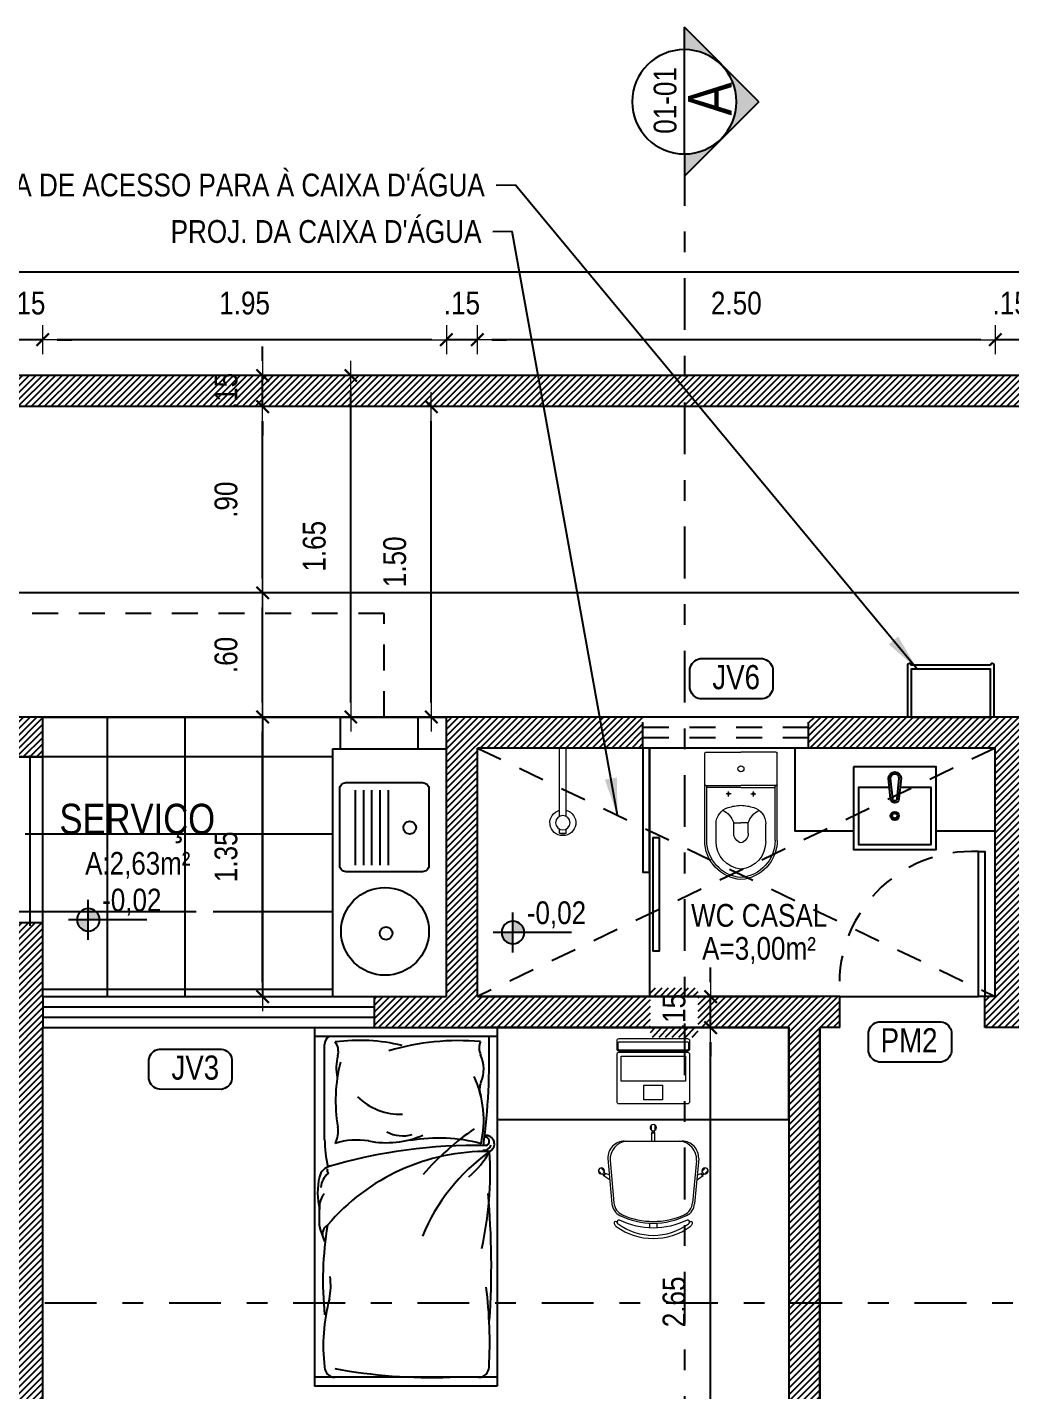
# Model space of a CAD drawing. Extents: x -178 to 151, y -135 to 745.
# Drawn here: x 124.52 to 129.27, y 705.69 to 712.27 of the extents above; entities that cross this region are included whole.
import ezdxf
from ezdxf.enums import TextEntityAlignment as Align

# ---------------------------------------------------------------- set-up
doc = ezdxf.new("R2010")
doc.units = 0
doc.header["$MEASUREMENT"] = 0
doc.header["$PDSIZE"] = -5
doc.linetypes.add('DASHDOT2', pattern=[0.5, 0.25, -0.125, 0, -0.125])
doc.linetypes.add('HIDDEN2', pattern=[0.1875, 0.125, -0.0625])
doc.layers.get('0').update_dxf_attribs({"linetype": 'CONTINUOUS'})
doc.layers.get('Defpoints').update_dxf_attribs({"linetype": 'CONTINUOUS'})
for name, color, linetype in [('AR-ALV', 5, 'CONTINUOUS'), ('AR-MOB', 252, 'CONTINUOUS'), ('ARREDI_attrezzature', 175, 'CONTINUOUS'), ('COTA', 7, 'CONTINUOUS'), ('COTAS', 7, 'CONTINUOUS'), ('COTAS01', 7, 'CONTINUOUS'), ('DIVERSOS', 1, 'CONTINUOUS'), ('E-hatch', 8, 'CONTINUOUS'), ('E-txt-g', 3, 'CONTINUOUS'), ('ESPECIFICAÇÃO02', 7, 'CONTINUOUS'), ('Layer1', 7, 'CONTINUOUS'), ('LAYER4', 7, 'CONTINUOUS'), ('LAYER5', 8, 'CONTINUOUS'), ('LAYER7', 4, 'CONTINUOUS'), ('MOB', 251, 'CONTINUOUS')]:
    doc.layers.add(name, color=color, linetype=linetype)
for name, color, linetype, lineweight in [('E-Cta-W', 7, 'CONTINUOUS', 20), ('E-Lay-9', 9, 'CONTINUOUS', 9), ('E-Pen-C', 4, 'CONTINUOUS', 15), ('E-Pen-G', 3, 'CONTINUOUS', 30), ('E-Txt-W', 7, 'CONTINUOUS', 20)]:
    doc.layers.add(name, color=color, linetype=linetype, lineweight=lineweight)
doc.styles.add('F2', font='swissc.ttf')
doc.styles.add('REG60', font='romans.shx', dxfattribs={"width": 0.8, "height": 0.15})
doc.styles.add('REG80', font='romans.shx', dxfattribs={"width": 0.8, "height": 0.2})
doc.dimstyles.new('DIMENSION-1', dxfattribs={"dimtxt": 0.11, "dimasz": 0.07, "dimexe": 1, "dimexo": 0, "dimgap": 0.12, "dimtad": 1, "dimzin": 7, "dimdsep": 46, "dimtxsty": 'F2', "dimblk1": 'TRACO', "dimblk2": 'TRACO', "dimsah": 1, "dimcen": 1, "dimse1": 1, "dimse2": 1, "dimclrd": 256, "dimclre": 256, "dimclrt": 6, "dimadec": 0, "dimazin": 0, "dimtfac": 1, "dimtix": 1, "dimtmove": 2, "dimatfit": 3, "dimldrblk": 'TRACO', "dimfxl": 1, "dimtolj": 1, "dimtzin": 0, "dimarcsym": 0})
doc.dimstyles.get("Standard").update_dxf_attribs({"dimtxt": 0.18, "dimasz": 0.18, "dimexe": 0.18, "dimexo": 0.0625, "dimgap": 0.09, "dimtad": 0, "dimtih": 1, "dimtoh": 1, "dimdec": 4, "dimzin": 0, "dimdsep": 46, "dimtxsty": 'Standard', "dimcen": 0.09, "dimadec": 0, "dimazin": 0, "dimtfac": 1, "dimtdec": 4, "dimtofl": 0, "dimtmove": 0, "dimatfit": 3, "dimfxl": 1, "dimtolj": 1, "dimtzin": 0, "dimarcsym": 0})
pattern_1 = [(90, (64.5362, 0), (0.375, 6e-17), []), (7e-15, (64.5362, 0), (6e-17, -0.375), [])]

# ---------------------------------------------------------------- blocks, each defined once
blk = doc.blocks.new('TXT-AMB75')
at = {"layer": 'E-txt-g', "style": 'REG80', "width": 0.8, "flags": 8}
blk.add_attdef('TXT', text='', height=0.2, dxfattribs=at).set_placement((0.0055, 0.2964), align=Align.CENTER)
at = {"layer": 'E-Txt-W', "style": 'REG60', "width": 0.8, "flags": 8}
blk.add_attdef('TXT', text='', height=0.15, dxfattribs=at).set_placement((0.0055, 0.0271), align=Align.CENTER)
blk = doc.blocks.new('TRACO')
at = {"layer": 'E-Pen-C'}
for p, q in [((0, 1), (0, -1)), ((-1, 0), (1, 0))]:
    blk.add_line(p, q, dxfattribs=at)
at = {"layer": 'E-Pen-G'}
blk.add_line((-0.424, -0.424), (0.424, 0.424), dxfattribs=at)
blk = doc.blocks.new('*D460')
at = {"linetype": 'Continuous', "lineweight": -2}
for p, q in [((129.127, 710.7629), (129.057, 710.7629)), ((129.347, 710.7629), (129.197, 710.7629)), ((129.417, 710.7629), (129.487, 710.7629))]:
    blk.add_line(p, q, dxfattribs=at)
at = {"layer": 'Defpoints', "color": 0, "linetype": 'Continuous'}
for p in [(129.197, 710.7629), (129.197, 707.59), (129.347, 707.59)]:
    blk.add_point(p, dxfattribs=at)
at = {"linetype": 'Continuous', "lineweight": -2, "xscale": 0.07, "yscale": 0.07, "zscale": 0.07}
blk.add_blockref('TRACO', (129.197, 710.7629), dxfattribs=at)
at = {"linetype": 'Continuous', "lineweight": -2, "xscale": 0.07, "yscale": 0.07, "zscale": 0.07, "rotation": 180}
blk.add_blockref('TRACO', (129.347, 710.7629), dxfattribs=at)
at = {"color": 6, "linetype": 'Continuous', "insert": (129.272, 710.939), "char_height": 0.11, "attachment_point": 5, "style": 'F2'}
blk.add_mtext('\\A1;.15', dxfattribs=at)
blk = doc.blocks.new('*D461')
at = {"linetype": 'Continuous', "lineweight": -2}
blk.add_line((129.127, 710.7629), (126.767, 710.7629), dxfattribs=at)
at = {"layer": 'Defpoints', "color": 0, "linetype": 'Continuous'}
for p in [(126.697, 710.7629), (126.697, 708.79), (129.197, 707.59)]:
    blk.add_point(p, dxfattribs=at)
at = {"linetype": 'Continuous', "lineweight": -2, "xscale": 0.07, "yscale": 0.07, "zscale": 0.07, "rotation": 180}
blk.add_blockref('TRACO', (126.697, 710.7629), dxfattribs=at)
at = {"linetype": 'Continuous', "lineweight": -2, "xscale": 0.07, "yscale": 0.07, "zscale": 0.07}
blk.add_blockref('TRACO', (129.197, 710.7629), dxfattribs=at)
at = {"color": 6, "linetype": 'Continuous', "insert": (127.947, 710.939), "char_height": 0.11, "attachment_point": 5, "style": 'F2'}
blk.add_mtext('\\A1;2.50', dxfattribs=at)
blk = doc.blocks.new('*D462')
at = {"lineweight": -2}
for p, q in [((126.477, 710.7629), (126.407, 710.7629)), ((126.697, 710.7629), (126.547, 710.7629)), ((126.767, 710.7629), (126.837, 710.7629))]:
    blk.add_line(p, q, dxfattribs=at)
at = {"layer": 'Defpoints', "color": 0}
for p in [(126.547, 710.7629), (126.547, 708.94), (126.697, 708.79)]:
    blk.add_point(p, dxfattribs=at)
at = {"lineweight": -2, "xscale": 0.07, "yscale": 0.07, "zscale": 0.07}
blk.add_blockref('TRACO', (126.547, 710.7629), dxfattribs=at)
at = {"lineweight": -2, "xscale": 0.07, "yscale": 0.07, "zscale": 0.07, "rotation": 180}
blk.add_blockref('TRACO', (126.697, 710.7629), dxfattribs=at)
at = {"color": 6, "insert": (126.622, 710.939), "char_height": 0.11, "attachment_point": 5, "style": 'F2'}
blk.add_mtext('\\A1;.15', dxfattribs=at)
blk = doc.blocks.new('*D463')
at = {"lineweight": -2}
blk.add_line((126.477, 710.7629), (124.6683, 710.7629), dxfattribs=at)
at = {"layer": 'Defpoints', "color": 0}
for p in [(124.5983, 710.7629), (124.5983, 708.94), (126.547, 708.94)]:
    blk.add_point(p, dxfattribs=at)
at = {"lineweight": -2, "xscale": 0.07, "yscale": 0.07, "zscale": 0.07, "rotation": 180}
blk.add_blockref('TRACO', (124.5983, 710.7629), dxfattribs=at)
at = {"lineweight": -2, "xscale": 0.07, "yscale": 0.07, "zscale": 0.07}
blk.add_blockref('TRACO', (126.547, 710.7629), dxfattribs=at)
at = {"color": 6, "insert": (125.5726, 710.939), "char_height": 0.11, "attachment_point": 5, "style": 'F2'}
blk.add_mtext('\\A1;1.95', dxfattribs=at)
blk = doc.blocks.new('*D464')
at = {"linetype": 'Continuous', "lineweight": -2}
for p, q in [((124.3783, 710.7629), (124.3083, 710.7629)), ((124.5983, 710.7629), (124.4483, 710.7629)), ((124.6683, 710.7629), (124.7383, 710.7629))]:
    blk.add_line(p, q, dxfattribs=at)
at = {"layer": 'Defpoints', "color": 0, "linetype": 'Continuous'}
for p in [(124.4483, 710.7629), (124.5983, 708.94), (124.4483, 708.79)]:
    blk.add_point(p, dxfattribs=at)
at = {"linetype": 'Continuous', "lineweight": -2, "xscale": 0.07, "yscale": 0.07, "zscale": 0.07}
blk.add_blockref('TRACO', (124.4483, 710.7629), dxfattribs=at)
at = {"linetype": 'Continuous', "lineweight": -2, "xscale": 0.07, "yscale": 0.07, "zscale": 0.07, "rotation": 180}
blk.add_blockref('TRACO', (124.5983, 710.7629), dxfattribs=at)
at = {"color": 6, "linetype": 'Continuous', "insert": (124.5233, 710.939), "char_height": 0.11, "attachment_point": 5, "style": 'F2'}
blk.add_mtext('\\A1;.15', dxfattribs=at)
blk = doc.blocks.new('vaso-s')
at = {"color": 8}
for start, end in [(0, 180), (180, 0)]:
    blk.add_arc((0.08, 0), 0.0143, start, end, dxfattribs=at)
at = {"layer": 'E-Lay-9', "color": 8}
for p, q in [((0, 0.17), (0, 0)), ((0.4256, 0.175), (0.005, 0.175)), ((0.16, 0.17), (0.16, 0.17)), ((0.16, 0.17), (0.16, 0)), ((0.4256, 0.165), (0.165, 0.165)), ((0.17, 0), (0.17, 0.16)), ((0.2013, 0.0479), (0.2013, 0.0722)), ((0.4306, 0.12), (0.3459, 0.12)), ((0.2134, 0.06), (0.1891, 0.06)), ((0.3406, 0.035), (0.3406, 0)), ((0.3906, 0.035), (0.3406, 0.035)), ((0, -0.17), (0, 0)), ((0.16, -0.17), (0.16, 0)), ((0.17, 0), (0.17, -0.1601)), ((0.2134, -0.06), (0.1891, -0.06)), ((0.2013, -0.0479), (0.2013, -0.0722)), ((0.3406, -0.035), (0.3406, 0)), ((0.3906, -0.035), (0.3406, -0.035)), ((0.4306, -0.12), (0.3459, -0.12)), ((0.4256, -0.175), (0.005, -0.175)), ((0.16, -0.17), (0.16, -0.17)), ((0.4256, -0.165), (0.165, -0.165))]:
    blk.add_line(p, q, dxfattribs=at)
for centre in [(0.2013, 0.06), (0.2013, -0.06)]:
    blk.add_circle(centre, 0.005, dxfattribs=at)
for centre, radius, start, end in [((0.005, 0.17), 0.005, 90, 180), ((0.155, 0.17), 0.005, 0, 90), ((0.165, 0.17), 0.00495, 180, 270), ((0.165, 0.16), 0.00495, 0, 90), ((0.4256, -0.015), 0.19, 4.52806, 90), ((0.4256, -0.015), 0.18, 4.78019, 90), ((0.3459, 0.0375), 0.0825, 90, 163.03545), ((0.3754, 0.1358), 0.1066, 206.93947, 250.96472), ((0.4306, -0.015), 0.135, 6.37937, 90), ((0.518, -0.015), 0.2624, 163.03545, 176.7233), ((0.3906, -0.015), 0.05, 17.4576, 90), ((0.518, 0.015), 0.2624, 183.2767, 196.96455), ((0.3459, -0.0375), 0.0825, 196.96455, 270), ((0.3754, -0.1358), 0.1066, 109.03528, 153.06053), ((0.3906, 0.015), 0.05, 270, 342.5424), ((0.4256, 0.015), 0.19, 270, 355.47194), ((0.4256, 0.015), 0.18, 270, 355.21981), ((0.4306, 0.015), 0.135, 270, 353.62063), ((0.005, -0.17), 0.005, 180, 270), ((0.155, -0.17), 0.005, 270, 0), ((0.165, -0.17), 0.00495, 90, 180), ((0.165, -0.1601), 0.00495, 270, 0)]:
    blk.add_arc(centre, radius, start, end, dxfattribs=at)
blk = doc.blocks.new('Chuveiro')
at = {"layer": 'E-Lay-9', "color": 8}
for p, q in [((-0.0311, 0.0156), (-0.3604, 0.0156)), ((0.0509, 0.0156), (0.0311, 0.0156)), ((0.0509, 0.0156), (0.0509, -0.0156)), ((-0.0311, -0.0156), (-0.3604, -0.0156)), ((0.0509, -0.0156), (0.0311, -0.0156))]:
    blk.add_line(p, q, dxfattribs=at)
blk.add_circle((0, 0), 0.0348, dxfattribs=at)
for centre, radius, start, end in [((0, 0), 0.0624, 194.4775, 165.5225), ((0.0093, 0), 0.0444, 339.42663, 20.57337)]:
    blk.add_arc(centre, radius, start, end, dxfattribs=at)
blk = doc.blocks.new('CUBA QUADRADA-flat-4-flat-1')
at = {"layer": 'MOB'}
blk.add_lwpolyline([(0, -0.2), (0.4, -0.2), (0.4, 0.2), (0, 0.2)], close=True, dxfattribs=at)
blk.add_lwpolyline([(0.1, -0.0255), (0.1, -0.175), (0.375, -0.175), (0.375, 0.175), (0.1, 0.175), (0.1, 0.0255)], dxfattribs=at)
for points in [[(0.155, -0.02), (0.055, -0.03, -1), (0.055, 0.03), (0.155, 0.02, -1)], [(0.155, -0.01), (0.055, -0.02, -1), (0.055, 0.02), (0.155, 0.01, -1)]]:
    blk.add_lwpolyline(points, format="xyb", close=True, dxfattribs=at)
for radius in [0.02, 0.0125]:
    blk.add_circle((0.2375, 0), radius, dxfattribs=at)
blk = doc.blocks.new('Cadeira')
at = {"layer": 'E-Lay-9', "color": 8}
for p, q in [((-0.0093, 0.0535), (-0.0093, 0.0769)), ((0.0096, 0.0535), (0.0096, 0.0769)), ((-0.1393, 0), (0.1393, 0)), ((-0.0075, 0), (-0.0075, 0.0425)), ((-0.0075, 0.0425), (-0.0056, 0.0425)), ((0.0056, 0.0425), (0.0075, 0.0425)), ((0.0075, 0), (0.0075, 0.0425)), ((-0.2355, -0.1467), (-0.2505, -0.1288)), ((-0.2192, -0.0836), (-0.1996, -0.3023)), ((-0.2087, -0.0936), (-0.1898, -0.2982)), ((0.2087, -0.0936), (0.1898, -0.2982)), ((0.2192, -0.0836), (0.1996, -0.3023)), ((0.2355, -0.1467), (0.2505, -0.1288)), ((-0.25, -0.1588), (-0.265, -0.1409)), ((-0.2398, -0.1647), (-0.2413, -0.1659)), ((-0.2133, -0.1847), (-0.2413, -0.1659)), ((-0.2298, -0.1563), (-0.2313, -0.1575)), ((-0.2144, -0.1618), (-0.2298, -0.1563)), ((0.2133, -0.1847), (0.2413, -0.1659)), ((0.2144, -0.1618), (0.2298, -0.1563)), ((0.2298, -0.1563), (0.2313, -0.1575)), ((0.2398, -0.1647), (0.2413, -0.1659)), ((0.25, -0.1588), (0.265, -0.1409)), ((-0.0175, -0.3961), (-0.0175, -0.4196)), ((0.0175, -0.3961), (0.0175, -0.4196))]:
    blk.add_line(p, q, dxfattribs=at)
blk.add_lwpolyline([(0.1631, -0.3812, -0.237888), (-0.1631, -0.3812, 0.605717), (-0.1738, -0.3953, 0.122717), (-0.17, -0.4, 0.323529), (0.17, -0.4, 0.122717), (0.1738, -0.3953, 0.605717)], format="xyb", close=True, dxfattribs=at)
for centre in [(0, 0.0466), (-0.2382, -0.1579), (0.2382, -0.1579)]:
    blk.add_circle(centre, 0.005, dxfattribs=at)
for centre, radius, start, end in [((0.0001, 0.0652), 0.015, 281.63338, 257.45365), ((-0.1393, -0.08), 0.08, 90, 182.56924), ((0, 0.0475), 0.0075, 221.81031, 318.18969), ((0.1393, -0.08), 0.08, 357.43076, 90), ((-0.1202, -0.0886), 0.0887, 95.59249, 183.25223), ((0.1202, -0.0886), 0.0887, 356.74777, 84.40751), ((-0.2502, -0.1438), 0.015, 322.54635, 298.36662), ((0.2502, -0.1438), 0.015, 241.63338, 217.45365), ((-0.2388, -0.1573), 0.0075, 261.81031, 358.18969), ((0.2388, -0.1573), 0.0075, 181.81031, 278.18969), ((-0.1299, -0.296), 0.07, 185.12125, 243.60471), ((-0.1201, -0.2918), 0.07, 185.2999, 245.73609), ((0.1201, -0.2918), 0.07, 294.26391, 354.7001), ((0.1299, -0.296), 0.07, 296.39529, 354.87875), ((-0.1819, -0.3961), 0.00782, 29.81088, 225.32554), ((0, -0.0343), 0.3622, 243.60471, 296.39529), ((0, -0.0254), 0.3622, 245.73609, 294.26391), ((0.1819, -0.3961), 0.00782, 314.67446, 150.18912), ((-0.1625, -0.39), 0.0275, 205.14546, 233.45713), ((0, -0.1648), 0.3052, 234.12379, 305.87621), ((-0.1625, -0.39), 0.0125, 205.14546, 233.1301), ((0.1625, -0.39), 0.0275, 306.54287, 334.85454)]:
    blk.add_arc(centre, radius, start, end, dxfattribs=at)
blk = doc.blocks.new('Notebook')
at = {"layer": 'E-Lay-9', "color": 8}
for p, q in [((-0.175, 0.305), (-0.175, 0.3)), ((-0.175, 0.3), (-0.175, 0.265)), ((0.165, 0.315), (-0.165, 0.315)), ((0.175, 0.3), (0.175, 0.305)), ((0.175, 0.265), (0.175, 0.3)), ((-0.165, 0.255), (0.165, 0.255))]:
    blk.add_line(p, q, dxfattribs=at)
for points in [[(-0.165, 0.26), (0.165, 0.26, 0.414214), (0.17, 0.265), (0.17, 0.295, 0.414214), (0.165, 0.3), (-0.165, 0.3, 0.414214), (-0.17, 0.295), (-0.17, 0.265, 0.414214)], [(-0.165, 0), (0.165, 0, 0.414214), (0.175, 0.01), (0.175, 0.24, 0.414214), (0.165, 0.25), (-0.165, 0.25, 0.414214), (-0.175, 0.24), (-0.175, 0.01, 0.414214)]]:
    blk.add_lwpolyline(points, format="xyb", close=True, dxfattribs=at)
for points in [[(-0.155, 0.11), (0.155, 0.11), (0.155, 0.23), (-0.155, 0.23)], [(-0.105, 0.25), (-0.145, 0.25), (-0.145, 0.255), (-0.105, 0.255)], [(0.105, 0.25), (0.145, 0.25), (0.145, 0.255), (0.105, 0.255)], [(-0.045, 0.02), (0.045, 0.02), (0.045, 0.09), (-0.045, 0.09)]]:
    blk.add_lwpolyline(points, close=True, dxfattribs=at)
for centre, start, end in [((-0.165, 0.305), 90, 180), ((-0.165, 0.265), 180, 270), ((0.165, 0.305), 0, 90), ((0.165, 0.265), 270, 360)]:
    blk.add_arc(centre, 0.01, start, end, dxfattribs=at)
blk = doc.blocks.new('*D470')
at = {"linetype": 'Continuous', "lineweight": -2}
blk.add_line((134.6816, 711.0898), (109.8216, 711.0898), dxfattribs=at)
at = {"layer": 'Defpoints', "color": 0, "linetype": 'Continuous'}
for p in [(109.7516, 711.0898), (109.7516, 710.59), (134.7516, 710.59)]:
    blk.add_point(p, dxfattribs=at)
at = {"linetype": 'Continuous', "lineweight": -2, "xscale": 0.07, "yscale": 0.07, "zscale": 0.07, "rotation": 180}
blk.add_blockref('TRACO', (109.7516, 711.0898), dxfattribs=at)
at = {"linetype": 'Continuous', "lineweight": -2, "xscale": 0.07, "yscale": 0.07, "zscale": 0.07}
blk.add_blockref('TRACO', (134.7516, 711.0898), dxfattribs=at)
at = {"color": 6, "linetype": 'Continuous', "insert": (121.1016, 711.266), "char_height": 0.11, "attachment_point": 5, "style": 'F2'}
blk.add_mtext('\\A1;25.00', dxfattribs=at)
blk = doc.blocks.new('*D471')
at = {"lineweight": -2}
blk.add_line((125.6592, 707.66), (125.6592, 708.87), dxfattribs=at)
at = {"layer": 'Defpoints', "color": 0}
for p in [(125.6592, 708.94), (125.957, 708.94), (125.957, 707.59)]:
    blk.add_point(p, dxfattribs=at)
at = {"lineweight": -2, "xscale": 0.07, "yscale": 0.07, "zscale": 0.07}
for p, rotation in [((125.6592, 708.94), 90), ((125.6592, 707.59), 270)]:
    blk.add_blockref('TRACO', p, dxfattribs=dict(at, rotation=rotation))
at = {"color": 6, "insert": (125.4831, 708.265), "char_height": 0.11, "attachment_point": 5, "rotation": 90, "style": 'F2'}
blk.add_mtext('\\A1;1.35', dxfattribs=at)
blk = doc.blocks.new('*D327')
at = {"linetype": 'Continuous', "lineweight": -2}
blk.add_line((127.823, 704.86), (127.823, 707.37), dxfattribs=at)
at = {"layer": 'Defpoints', "color": 0, "linetype": 'Continuous'}
for p in [(127.823, 707.44), (128.2006, 707.44), (128.2006, 704.79)]:
    blk.add_point(p, dxfattribs=at)
at = {"linetype": 'Continuous', "lineweight": -2, "xscale": 0.07, "yscale": 0.07, "zscale": 0.07}
for p, rotation in [((127.823, 707.44), 90), ((127.823, 704.79), 270)]:
    blk.add_blockref('TRACO', p, dxfattribs=dict(at, rotation=rotation))
at = {"color": 6, "linetype": 'Continuous', "insert": (127.6468, 706.115), "char_height": 0.11, "attachment_point": 5, "rotation": 90, "style": 'F2'}
blk.add_mtext('\\A1;2.65', dxfattribs=at)
blk = doc.blocks.new('*D328')
at = {"linetype": 'Continuous', "lineweight": -2}
for p, q in [((127.823, 707.66), (127.823, 707.73)), ((127.823, 707.44), (127.823, 707.59)), ((127.823, 707.37), (127.823, 707.3))]:
    blk.add_line(p, q, dxfattribs=at)
at = {"layer": 'Defpoints', "color": 0, "linetype": 'Continuous'}
for p in [(127.823, 707.59), (128.2006, 707.59), (128.2006, 707.44)]:
    blk.add_point(p, dxfattribs=at)
at = {"linetype": 'Continuous', "lineweight": -2, "xscale": 0.07, "yscale": 0.07, "zscale": 0.07}
for p, rotation in [((127.823, 707.59), 270), ((127.823, 707.44), 90)]:
    blk.add_blockref('TRACO', p, dxfattribs=dict(at, rotation=rotation))
at = {"color": 6, "linetype": 'Continuous', "insert": (127.6468, 707.515), "char_height": 0.11, "attachment_point": 5, "rotation": 90, "style": 'F2'}
blk.add_mtext('\\A1;.15', dxfattribs=at)
blk = doc.blocks.new('A$C656368A0')
at = {"layer": 'COTAS01', "color": 8}
for p, q in [((0, 1.1964), (0, 0)), ((0, 1.1964), (0.5505, 1.1964)), ((0.1097, 0.997), (0.1097, 0.6345)), ((0.1497, 0.997), (0.1497, 0.6345)), ((0.1897, 0.997), (0.1897, 0.6345)), ((0.2298, 0.997), (0.2298, 0.6345)), ((0.2698, 0.997), (0.2698, 0.6345)), ((0, 0), (0.5505, 0))]:
    blk.add_line(p, q, dxfattribs=at)
for centre in [(0.3736, 0.8158), (0.2591, 0.3053)]:
    blk.add_circle(centre, 0.0307, dxfattribs=at)
at = {"layer": 'ESPECIFICAÇÃO02', "color": 8}
blk.add_lwpolyline([(0.4658, 0.6329, -0.414214), (0.4357, 0.6029), (0.0655, 0.6029, -0.414214), (0.0354, 0.6329), (0.0354, 1.0032, -0.414214), (0.0655, 1.0332), (0.4357, 1.0332, -0.414214), (0.4658, 1.0032)], format="xyb", close=True, dxfattribs=at)
blk.add_circle((0.2541, 0.3149), 0.212, dxfattribs=at)
blk = doc.blocks.new('*D336')
at = {"linetype": 'Continuous', "lineweight": -2}
blk.add_line((125.6592, 709.01), (125.6592, 709.47), dxfattribs=at)
at = {"layer": 'Defpoints', "color": 0, "linetype": 'Continuous'}
for p in [(125.6592, 709.54), (128.4981, 709.54), (128.4981, 708.94)]:
    blk.add_point(p, dxfattribs=at)
at = {"linetype": 'Continuous', "lineweight": -2, "xscale": 0.07, "yscale": 0.07, "zscale": 0.07}
for p, rotation in [((125.6592, 709.54), 90), ((125.6592, 708.94), 270)]:
    blk.add_blockref('TRACO', p, dxfattribs=dict(at, rotation=rotation))
at = {"color": 6, "linetype": 'Continuous', "insert": (125.4831, 709.24), "char_height": 0.11, "attachment_point": 5, "rotation": 90, "style": 'F2'}
blk.add_mtext('\\A1;.60', dxfattribs=at)
blk = doc.blocks.new('*D337')
at = {"linetype": 'Continuous', "lineweight": -2}
blk.add_line((125.6592, 709.61), (125.6592, 710.37), dxfattribs=at)
at = {"layer": 'Defpoints', "color": 0, "linetype": 'Continuous'}
for p in [(125.6592, 710.44), (125.6592, 710.44), (128.4981, 709.54)]:
    blk.add_point(p, dxfattribs=at)
at = {"linetype": 'Continuous', "lineweight": -2, "xscale": 0.07, "yscale": 0.07, "zscale": 0.07}
for p, rotation in [((125.6592, 710.44), 90), ((125.6592, 709.54), 270)]:
    blk.add_blockref('TRACO', p, dxfattribs=dict(at, rotation=rotation))
at = {"color": 6, "linetype": 'Continuous', "insert": (125.4831, 709.99), "char_height": 0.11, "attachment_point": 5, "rotation": 90, "style": 'F2'}
blk.add_mtext('\\A1;.90', dxfattribs=at)
blk = doc.blocks.new('*D338')
at = {"linetype": 'Continuous', "lineweight": -2}
for p, q in [((125.6592, 710.66), (125.6592, 710.73)), ((125.6592, 710.44), (125.6592, 710.59)), ((125.6592, 710.37), (125.6592, 710.3))]:
    blk.add_line(p, q, dxfattribs=at)
at = {"layer": 'Defpoints', "color": 0, "linetype": 'Continuous'}
for p in [(125.5684, 710.59), (125.6592, 710.59), (125.6592, 710.44)]:
    blk.add_point(p, dxfattribs=at)
at = {"linetype": 'Continuous', "lineweight": -2, "xscale": 0.07, "yscale": 0.07, "zscale": 0.07}
for p, rotation in [((125.6592, 710.59), 270), ((125.6592, 710.44), 90)]:
    blk.add_blockref('TRACO', p, dxfattribs=dict(at, rotation=rotation))
at = {"color": 6, "linetype": 'Continuous', "insert": (125.4831, 710.515), "char_height": 0.11, "attachment_point": 5, "rotation": 90, "style": 'F2'}
blk.add_mtext('\\A1;.15', dxfattribs=at)
blk = doc.blocks.new('*D339')
at = {"linetype": 'Continuous', "lineweight": -2}
blk.add_line((126.0856, 709.01), (126.0856, 710.52), dxfattribs=at)
at = {"layer": 'Defpoints', "color": 0, "linetype": 'Continuous'}
for p in [(126.0771, 710.59), (126.0856, 710.59), (126.0771, 708.94)]:
    blk.add_point(p, dxfattribs=at)
at = {"linetype": 'Continuous', "lineweight": -2, "xscale": 0.07, "yscale": 0.07, "zscale": 0.07}
for p, rotation in [((126.0856, 710.59), 90), ((126.0856, 708.94), 270)]:
    blk.add_blockref('TRACO', p, dxfattribs=dict(at, rotation=rotation))
at = {"color": 6, "linetype": 'Continuous', "insert": (125.9095, 709.765), "char_height": 0.11, "attachment_point": 5, "rotation": 90, "style": 'F2'}
blk.add_mtext('\\A1;1.65', dxfattribs=at)
blk = doc.blocks.new('*D362')
at = {"linetype": 'Continuous', "lineweight": -2}
blk.add_line((126.474, 709.01), (126.474, 710.37), dxfattribs=at)
at = {"layer": 'Defpoints', "color": 0, "linetype": 'Continuous'}
for p in [(126.4131, 710.44), (126.474, 710.44), (126.4131, 708.94)]:
    blk.add_point(p, dxfattribs=at)
at = {"linetype": 'Continuous', "lineweight": -2, "xscale": 0.07, "yscale": 0.07, "zscale": 0.07}
for p, rotation in [((126.474, 710.44), 90), ((126.474, 708.94), 270)]:
    blk.add_blockref('TRACO', p, dxfattribs=dict(at, rotation=rotation))
at = {"color": 6, "linetype": 'Continuous', "insert": (126.2979, 709.69), "char_height": 0.11, "attachment_point": 5, "rotation": 90, "style": 'F2'}
blk.add_mtext('\\A1;1.50', dxfattribs=at)
blk = doc.blocks.new('A$C52F82244')
at = {"layer": 'LAYER5'}
blk.add_hatch(color=2, dxfattribs=at).paths.add_polyline_path([(0.5, 0.85), (0, 0.35), (0.15, 0.35, -1), (0.85, 0.35), (1, 0.35)])
at = {"layer": 'LAYER4', "color": 2}
blk.add_line((0.15, 0.35), (0.85, 0.35), dxfattribs=at)
at = {"layer": 'LAYER7', "color": 2}
for p, q in [((0.5, 0.85), (0, 0.35)), ((0.5, 0.85), (1, 0.35)), ((0.15, 0.35), (0, 0.35)), ((0.85, 0.35), (1, 0.35))]:
    blk.add_line(p, q, dxfattribs=at)
blk.add_circle((0.5, 0.35), 0.35, dxfattribs=at)
blk = doc.blocks.new('NIVEL')
at = {"layer": 'DIVERSOS'}
h = blk.add_hatch(color=7, dxfattribs=at)
h.paths.add_polyline_path([(0, 0.137, 0.414214), (-0.137, 0), (0, 0)])
h.paths.add_polyline_path([(0, 0), (0, -0.137, 0.414214), (0.137, 0)])
at = {"layer": 'DIVERSOS', "color": 7}
for p, q in [((0, 0.242), (0, -0.242)), ((0.709, 0), (-0.242, 0))]:
    blk.add_line(p, q, dxfattribs=at)
blk.add_circle((0, 0), 0.137, dxfattribs=at)

msp = doc.modelspace()

# ---------------------------------------------------------------- hatches: boundary and pattern name
h = msp.add_hatch()
h.set_pattern_fill('ANSI37,_O', color=8, scale=3, angle=45)
h.set_pattern_definition(pattern_1)
h.paths.add_polyline_path([(124.5983, 708.7471), (124.5983, 708.94), (126.547, 708.94), (126.547, 708.7864), (125.9965, 708.7864), (125.9965, 707.59), (124.5983, 707.59), (124.5983, 707.9471)])
h.paths.add_polyline_path([(125.3254, 707.9643, 1), (125.435, 707.9643, 1)], flags=16)
h.paths.add_polyline_path([(125.487, 708.1281), (124.9128, 708.1281), (124.9128, 708.3253), (125.487, 708.3253)], flags=24)
h.paths.add_polyline_path([(125.6233, 708.2897), (124.7765, 708.2897), (124.7765, 708.5749), (125.6233, 708.5749)], flags=24)
h.paths.add_polyline_path([(125.7215, 708.1107), (125.7215, 708.411), (125.9505, 708.411), (125.9505, 708.1107)], flags=24)
h.paths.add_polyline_path([(125.3466, 707.9503), (124.9942, 707.9503), (124.9942, 708.1481), (125.3466, 708.1481)], flags=24)
h = msp.add_hatch()
h.set_pattern_fill('ANSI37,_O', color=8, scale=3, angle=45)
h.set_pattern_definition(pattern_1)
h.paths.add_polyline_path([(124.4483, 708.7471), (123.6483, 708.7471), (123.6483, 708.7171), (124.4483, 708.7171)], flags=16)
edge = h.paths.add_edge_path(flags=16)
edge.add_arc((124.172, 708.3822), 0.0592, 458.33262, 531.66738, ccw=False)
edge.add_line((124.1634, 708.4408), (124.4637, 708.4405))
edge.add_arc((124.4554, 708.3822), 0.0589, 368.39907, 441.9681, ccw=False)
edge.add_line((124.5137, 708.3908), (124.5137, 708.2961))
edge.add_arc((124.4548, 708.3047), 0.0595, 278.6118, 351.74152, ccw=False)
edge.add_line((124.4637, 708.2458), (124.1634, 708.2461))
edge.add_arc((124.172, 708.3047), 0.0592, 188.33262, 261.66738, ccw=False)
edge.add_line((124.1134, 708.2961), (124.1134, 708.3908))
edge = h.paths.add_edge_path(flags=16)
edge.add_line((122.5985, 707.3356), (122.9777, 707.3356))
edge = h.paths.add_edge_path(flags=16)
edge.add_arc((122.8813, 707.3356), 0.0548, 180, 540, ccw=False)
edge = h.paths.add_edge_path(flags=16)
edge.add_line((122.8813, 707.2393), (122.8813, 707.432))
h.paths.add_polyline_path([(123.0395, 707.6695), (122.4153, 707.6695), (122.4153, 707.8402), (123.0395, 707.8402)], flags=24)
h.paths.add_polyline_path([(123.0354, 707.4855), (122.4193, 707.4855), (122.4193, 707.6838), (123.0354, 707.6838)], flags=24)
edge = h.paths.add_edge_path()
edge.add_line((124.5983, 708.7471), (124.5983, 707.9193))
edge.add_line((124.5983, 707.9193), (124.4483, 707.9471))
edge.add_line((124.4483, 707.9471), (124.4483, 707.3146))
edge.add_line((124.4483, 707.3146), (123.7503, 707.3231))
edge.add_line((123.7503, 707.3231), (123.7205, 707.2083))
edge.add_line((123.7205, 707.2083), (123.7215, 706.9873))
edge.add_line((123.7215, 706.9873), (123.7213, 706.7803))
edge.add_line((123.7213, 706.7803), (123.7236, 706.68))
edge.add_line((123.7236, 706.68), (123.7576, 706.6119))
edge.add_line((123.7576, 706.6119), (124.4483, 706.6119))
edge.add_line((124.4483, 706.6119), (124.4483, 706.2936))
edge.add_line((124.4483, 706.2936), (122.5983, 706.29))
edge.add_line((122.5983, 706.29), (122.5983, 706.4145))
edge.add_line((122.5983, 706.4145), (121.8483, 706.4436))
edge.add_line((121.8483, 706.4436), (121.9346, 708.79))
edge.add_line((121.9346, 708.79), (124.4483, 708.79))
edge.add_line((124.4483, 708.79), (124.4483, 708.7536))
edge.add_line((124.4483, 708.7536), (124.5983, 708.7536))
edge.add_line((124.5983, 708.7536), (124.5983, 707.9193))
h.paths.add_polyline_path([(122.8476, 707.3217), (122.537, 707.3217), (122.537, 707.5195), (122.8476, 707.5195)], flags=24)
at = {"layer": 'E-hatch'}
h = msp.add_hatch(dxfattribs=at)
h.set_pattern_fill('ANSI31', color=256, scale=0.18, style=0)
h.paths.add_polyline_path([(110.2516, 707.09), (110.1016, 707.09), (110.1016, 706.1104), (110.2516, 706.1104)])
h.paths.add_polyline_path([(110.2516, 706.1104), (110.1016, 706.1104), (110.1016, 706.09), (110.2516, 706.09)])
h.paths.add_polyline_path([(127.6962, 710.59), (109.7516, 710.59), (109.7516, 710.44), (109.7516, 710.09), (110.2516, 710.09), (110.2516, 710.24), (109.9016, 710.24), (109.9016, 710.44), (110.2516, 710.44), (127.6962, 710.44)])
h.paths.add_polyline_path([(134.7516, 710.59), (127.6962, 710.59), (127.6962, 710.44), (134.6016, 710.44), (134.6016, 706.1104), (134.7516, 706.1104)])
h.paths.add_polyline_path([(134.7516, 706.1104), (134.6016, 706.1104), (134.6016, 703.74), (131.6006, 703.74), (131.6006, 704.84), (131.4506, 704.84), (131.4506, 703.74), (131.0058, 703.74), (128.3506, 703.74), (128.3506, 703.79), (128.2006, 703.79), (128.2006, 703.74), (127.6962, 703.74), (127.6962, 703.59), (134.7516, 703.59)])
h.paths.add_polyline_path([(131.6006, 707.59), (129.347, 707.59), (129.347, 708.94), (128.2963, 708.94), (128.2963, 708.79), (129.197, 708.79), (129.197, 708.39), (129.197, 707.59), (129.147, 707.59), (129.147, 707.44), (131.4506, 707.44), (131.4506, 706.9361), (131.4506, 706.64), (131.6006, 706.64)], flags=17)
h.paths.add_polyline_path([(128.3506, 707.44), (128.447, 707.44), (128.447, 707.59), (127.6962, 707.59), (127.6962, 707.44), (128.2006, 707.44), (128.2006, 706.9953), (128.2006, 706.1104), (128.3506, 706.1104)], flags=17)
h.paths.add_polyline_path([(127.6962, 707.59), (126.697, 707.59), (126.697, 708.79), (127.4963, 708.79), (127.4963, 708.94), (126.547, 708.94), (126.547, 707.59), (126.1983, 707.59), (126.1983, 707.44), (126.7925, 707.44), (127.6962, 707.44)])
h.paths.add_polyline_path([(128.3506, 706.1104), (128.2006, 706.1104), (128.2006, 704.79), (127.6962, 704.79), (127.6962, 704.64), (128.2006, 704.64), (128.2006, 704.59), (128.3506, 704.59)], flags=17)
h.paths.add_polyline_path([(127.6962, 704.79), (126.3504, 704.79), (125.5484, 704.79), (125.5484, 704.64), (127.6962, 704.64)], flags=16)
h.paths.add_polyline_path([(124.7484, 704.79), (124.5983, 704.79), (124.5983, 706.1104), (124.4483, 706.1104), (124.4483, 704.64), (124.7484, 704.64)])
h.paths.add_polyline_path([(124.5983, 707.44), (124.5983, 707.59), (124.5983, 707.9471), (124.4483, 707.9471), (124.4483, 706.1104), (124.5983, 706.1104)])
h.paths.add_polyline_path([(127.6962, 703.74), (120.2416, 703.74), (120.2416, 703.94), (120.0916, 703.94), (120.0916, 703.74), (117.5916, 703.74), (117.5916, 704.14), (117.5916, 704.19), (117.4416, 704.19), (117.4416, 703.74), (114.2416, 703.74), (114.2416, 704.1848), (114.2416, 704.49), (114.0916, 704.49), (114.0916, 703.74), (110.2516, 703.74), (110.2516, 704.74), (110.2516, 704.94), (110.2516, 705.29), (110.1016, 705.29), (109.7516, 705.29), (109.7516, 704.79), (110.1016, 704.79), (110.1016, 703.74), (109.7516, 703.74), (109.7516, 703.59), (127.6962, 703.59)])
h.paths.add_polyline_path([(110.1016, 704.94), (109.9016, 704.94), (109.9016, 705.14), (110.1016, 705.14)], flags=16)
h.paths.add_polyline_path([(120.2416, 705.09), (118.3416, 705.09), (118.3416, 704.94), (120.0916, 704.94), (120.0916, 704.74), (120.2416, 704.74)], flags=17)
h.paths.add_polyline_path([(117.5916, 705.8363), (117.4416, 705.8363), (117.4416, 704.89), (117.5916, 704.89), (117.5916, 704.94), (117.6416, 704.94), (117.6416, 705.09), (117.5916, 705.09)])
h.paths.add_polyline_path([(117.5916, 706.89), (117.5916, 707.3826), (117.5616, 707.3826), (117.4416, 707.3826), (117.4416, 706.89), (114.0916, 706.89), (114.0916, 705.99), (114.2416, 705.99), (114.2416, 706.74), (116.0919, 706.74), (117.4416, 706.74), (117.4416, 706.6363), (117.5916, 706.6363)])
h.paths.add_polyline_path([(118.34, 708.94), (117.4416, 708.94), (117.4416, 708.5822), (117.5916, 708.5822), (117.5916, 708.79), (118.34, 708.79)])
h.paths.add_polyline_path([(121.7668, 708.94), (120.34, 708.94), (120.34, 708.79), (121.0883, 708.79), (121.0883, 706.29), (121.0916, 706.29), (121.2483, 706.29), (121.2483, 708.79), (121.7668, 708.79)])
h.paths.add_polyline_path([(124.5983, 708.94), (123.7668, 708.94), (123.7668, 708.79), (124.4483, 708.79), (124.4483, 708.7471), (124.5983, 708.7471)])
h.paths.add_polyline_path([(127.7627, 703.59), (127.7627, 703.74), (127.5324, 703.74), (127.5324, 703.59)])
h.paths.add_polyline_path([(134.556, 704.0317), (134.7933, 704.0317), (134.7933, 704.2621), (134.556, 704.2621)])
h.paths.add_polyline_path([(127.7627, 707.3944), (127.7627, 707.6317), (127.5324, 707.6317), (127.5324, 707.3944)])
h.paths.add_polyline_path([(127.7627, 704.64), (127.7627, 704.79), (127.5324, 704.79), (127.5324, 704.64)])
h.paths.add_polyline_path([(113.1083, 703.5444), (113.1083, 703.7817), (112.8779, 703.7817), (112.8779, 703.5444)])
h.paths.add_polyline_path([(116.3506, 706.6944), (116.3506, 706.9317), (116.1203, 706.9317), (116.1203, 706.6944)], flags=17)

# ---------------------------------------------------------------- linework, layer by layer
at = {"color": 5, "linetype": 'Continuous'}
for p, q in [((134.7516, 710.59), (109.7516, 710.59)), ((134.6016, 710.44), (109.9016, 710.44)), ((124.5983, 708.94), (120.34, 708.94)), ((124.5983, 708.7471), (124.5983, 708.94)), ((129.347, 708.94), (126.547, 708.94)), ((126.547, 707.59), (126.547, 708.94)), ((126.697, 707.59), (126.697, 708.79)), ((129.197, 708.79), (126.697, 708.79)), ((129.197, 707.59), (129.197, 708.79)), ((124.4483, 708.7471), (124.5983, 708.7471)), ((124.4483, 707.9471), (124.5983, 707.9471)), ((124.5983, 707.59), (124.5983, 707.9471)), ((124.5983, 707.59), (124.5983, 707.44)), ((126.1983, 707.59), (126.547, 707.59)), ((126.1983, 707.59), (126.1983, 707.44)), ((128.447, 707.59), (126.697, 707.59)), ((126.697, 707.59), (128.3506, 707.59)), ((128.447, 707.44), (128.447, 707.59)), ((129.197, 707.59), (129.147, 707.59)), ((129.147, 707.44), (129.147, 707.59)), ((124.5983, 704.79), (124.5983, 707.44)), ((126.1983, 707.44), (128.2006, 707.44)), ((128.2006, 707.44), (126.697, 707.44)), ((128.2006, 707.44), (128.2006, 704.79)), ((128.3506, 704.59), (128.3506, 707.44)), ((128.447, 707.44), (128.3506, 707.44)), ((128.3506, 707.44), (128.3506, 704.64)), ((131.4506, 707.44), (129.147, 707.44))]:
    msp.add_line(p, q, dxfattribs=at)
at = {"color": 8}
for p, q in [((127.527, 708.79), (127.527, 707.59)), ((128.447, 707.59), (129.117, 707.59))]:
    msp.add_line(p, q, dxfattribs=at)
at = {"color": 7, "linetype": 'Continuous'}
msp.add_lwpolyline([(129.1907, 708.94), (128.7747, 708.94), (128.7747, 709.192, -1), (128.7907, 709.192), (129.1747, 709.192, -1), (129.1907, 709.192)], format="xyb", close=True, dxfattribs=at)
msp.add_lwpolyline([(128.7907, 708.94), (129.1747, 708.94), (129.1747, 709.172), (128.7907, 709.172)], close=True, dxfattribs=at)
at = {"color": 8, "linetype": 'Continuous', "flags": 128}
msp.add_lwpolyline([(114.0916, 703.74), (114.0916, 703.59), (120.2416, 703.59), (120.2416, 704.94), (121.0916, 704.94), (121.0916, 703.59), (131.6006, 703.59), (131.6006, 707.59), (129.347, 707.59), (129.347, 708.94), (117.4416, 708.94), (117.4416, 706.89), (114.0916, 706.89), (114.0916, 703.74)], dxfattribs=at)
at = {"color": 7}
for points in [[(127.527, 708.79), (127.4963, 708.79), (127.4963, 708.19), (127.527, 708.19)], [(127.5762, 708.3568), (127.5437, 708.3568), (127.5437, 707.8114), (127.5762, 707.8114)]]:
    msp.add_lwpolyline(points, close=True, dxfattribs=at)
at = {"color": 8}
msp.add_lwpolyline([(128.9122, 708.39), (129.197, 708.39), (129.197, 708.79), (128.2298, 708.79), (128.2298, 708.39), (128.5122, 708.39)], dxfattribs=at)
msp.add_lwpolyline([(128.2006, 706.9953), (128.2006, 707.44), (126.7925, 707.44), (126.7925, 706.9953)], close=True, dxfattribs=at)
at = {"layer": 'AR-ALV', "color": 2, "linetype": 'DASHDOT2'}
for p, q in [((127.6962, 711.6601), (127.6962, 702.0365)), ((101.2078, 706.1104), (135.6356, 706.1104))]:
    msp.add_line(p, q, dxfattribs=at)
at = {"layer": 'ARREDI_attrezzature', "color": 8}
for p, q in [((125.9097, 707.44), (125.9097, 705.7085)), ((125.9097, 707.44), (126.7925, 707.44)), ((126.7925, 707.44), (126.7925, 705.7085)), ((126.7925, 707.3975), (125.9097, 707.3975)), ((125.9591, 706.8996), (125.9591, 707.358)), ((125.9344, 706.4819), (125.9344, 706.5788)), ((125.9374, 706.4648), (125.9591, 706.406)), ((126.7925, 705.751), (125.9097, 705.751)), ((126.7925, 705.7085), (125.9097, 705.7085))]:
    msp.add_line(p, q, dxfattribs=at)
for centre, radius, start, end in [((126.0085, 707.358), 0.0494, 126.8699, 180), ((126.1258, 706.495), 0.8832, 76.42683, 97.49006), ((125.9465, 707.3247), 0.0789, 344.80123, 35.62124), ((126.6057, 706.2146), 1.1623, 84.80098, 106.79835), ((126.7866, 707.342), 0.0814, 158.28762, 204.21227), ((123.4378, 707.3032), 3.3165, 352.46777, 1.62968), ((126.2333, 707.2468), 0.2183, 164.80123, 192.68804), ((126.5601, 707.2402), 0.167, 337.11917, 24.21227), ((126.7703, 707.0864), 0.7583, 165.74005, 189.62888), ((126.2231, 706.9922), 0.5042, 347.01381, 24.88205), ((126.7921, 707.1422), 0.0848, 157.11917, 200.98391), ((126.324, 707.312), 0.291, 224.99017, 272.17052), ((125.8975, 706.9384), 0.1269, 333.03506, 9.62888), ((126.2573, 707.33), 0.446, 258.87826, 293.31216), ((126.337, 707.0838), 0.1667, 242.3015, 285.85933), ((126.5108, 706.142), 0.7645, 74.55026, 100.2362), ((127.5011, 705.7872), 1.4238, 125.12721, 138.488), ((126.7341, 706.8906), 0.0206, 281.8744, 98.70853), ((126.7379, 706.8781), 0.0409, 296.06182, 98.3909), ((126.5869, 706.9081), 0.6279, 180.76871, 192.91096), ((126.74, 705.8372), 1.0043, 89.09613, 139.78637), ((126.6907, 704.3335), 2.5373, 88.9235, 106.38547), ((126.115, 706.5525), 0.3445, 80.60741, 107.64024), ((127.3078, 706.0696), 0.9489, 125.57165, 157.49858), ((126.3941, 707.0363), 0.4109, 309.48947, 331.67609), ((125.05, 706.7431), 1.7086, 347.46932, 3.29548), ((126.726, 706.8879), 0.0409, 265.50112, 337.39481), ((126.0016, 706.7039), 0.0692, 101.61314, 167.11731), ((126.2765, 706.641), 0.3512, 167.11731, 193.07135), ((126.0406, 706.6598), 0.1001, 129.40159, 175.3151), ((125.9873, 706.75), 0.0164, 149.30245, 231.46901), ((126.0407, 706.5725), 0.1065, 142.2698, 183.39831), ((122.8039, 706.2879), 3.9602, 356.19917, 5.07447), ((125.9838, 706.4819), 0.0494, 180, 200.2459), ((125.9838, 706.4819), 0.0494, 180, 200.2459), ((125.9981, 706.443), 0.0494, 120.51278, 200.2459), ((127.5763, 706.2171), 1.6256, 170.49292, 185.822), ((125.6589, 706.1939), 0.3296, 348.65747, 7.52533), ((124.5822, 705.9186), 2.174, 356.88262, 7.05187), ((126.8068, 705.9065), 0.8543, 164.89191, 187.13069), ((126.0085, 705.8004), 0.0494, 180, 270), ((126.4809, 708.3612), 2.6116, 259.57761, 271.85948), ((126.7035, 705.8004), 0.0494, 270, 0)]:
    msp.add_arc(centre, radius, start, end, dxfattribs=at)
at = {"layer": 'COTA', "color": 8, "linetype": 'Continuous'}
for p, q in [((129.947, 709.54), (116.8416, 709.54)), ((124.5983, 708.94), (126.547, 708.94)), ((124.5983, 707.9471), (124.5983, 708.7471)), ((124.5983, 707.59), (126.1983, 707.59)), ((124.5983, 707.44), (126.1983, 707.44))]:
    msp.add_line(p, q, dxfattribs=at)
at = {"layer": 'COTA', "color": 8, "linetype": 'HIDDEN2'}
for p, q in [((126.247, 709.44), (116.9416, 709.44)), ((126.247, 708.94), (126.247, 709.44)), ((129.197, 708.79), (126.697, 707.59)), ((126.697, 708.79), (129.197, 707.59))]:
    msp.add_line(p, q, dxfattribs=at)
at = {"layer": 'COTA', "color": 7, "linetype": 'HIDDEN2'}
for p, q in [((127.4963, 708.79), (127.4963, 708.94)), ((128.2963, 708.89), (127.4963, 708.89)), ((128.2963, 708.79), (128.2963, 708.94)), ((128.2963, 708.84), (127.4963, 708.84))]:
    msp.add_line(p, q, dxfattribs=at)
at = {"layer": 'COTA', "color": 7, "linetype": 'Continuous'}
for p, q in [((124.5983, 707.54), (126.1983, 707.54)), ((124.5983, 707.49), (126.1983, 707.49))]:
    msp.add_line(p, q, dxfattribs=at)
at = {"layer": 'COTA', "color": 5, "linetype": 'Continuous'}
msp.add_line((124.5983, 706.99), (124.5983, 707.09), dxfattribs=at)
at = {"layer": 'COTA', "color": 4, "linetype": 'Continuous'}
for points in [[(127.7229, 709.1725, -0.331371), (127.7729, 709.2225), (128.0732, 709.2222, -0.332506), (128.1232, 709.1725), (128.1232, 709.0779, -0.330378), (128.0732, 709.0275), (127.7729, 709.0279, -0.331371), (127.7229, 709.0779)], [(128.5858, 707.4183, -0.331371), (128.6358, 707.4683), (128.9361, 707.468, -0.332506), (128.9861, 707.4183), (128.9861, 707.3236, -0.330378), (128.9361, 707.2733), (128.6358, 707.2736, -0.331371), (128.5858, 707.3236)], [(125.111, 707.2864, -0.331371), (125.161, 707.3364), (125.4613, 707.3361, -0.332506), (125.5113, 707.2864), (125.5113, 707.1918, -0.330378), (125.4613, 707.1415), (125.161, 707.1418, -0.331371), (125.111, 707.1918)]]:
    msp.add_lwpolyline(points, format="xyb", close=True, dxfattribs=at)
at = {"layer": 'COTA', "color": 7, "linetype": 'Continuous'}
msp.add_lwpolyline([(129.147, 707.59), (129.117, 707.59), (129.117, 708.29), (129.147, 708.29)], close=True, dxfattribs=at)
at = {"layer": 'COTA', "color": 8, "linetype": 'HIDDEN2'}
msp.add_arc((129.085, 707.65), 0.6408, 87.13942, 185.36948, dxfattribs=at)

# ---------------------------------------------------------------- block references
ref = msp.add_blockref('TXT-AMB75', (125.0588, 708.1591), dxfattribs=dict(xscale=-0.7290000000000001, yscale=0.7290000000000001, zscale=0.7290000000000001))
ref.add_attrib('TXT', 'SERVIÇO', dxfattribs={"layer": 'E-txt-g', "color": 2, "height": 0.1458, "style": 'F2'}).set_placement((125.0544, 708.3753), align=Align.CENTER)
ref.add_attrib('TXT', 'A:2,63m²', dxfattribs={"layer": 'E-Txt-W', "height": 0.10935, "style": 'F2'}).set_placement((125.0569, 708.1789), align=Align.CENTER)
ref = msp.add_blockref('TXT-AMB75', (128.0585, 707.7109), dxfattribs=dict(xscale=-0.7290000000000001, yscale=0.7290000000000001, zscale=0.7290000000000001))
ref.add_attrib('TXT', 'WC CASAL', dxfattribs={"layer": 'E-txt-g', "color": 2, "height": 0.11, "style": 'F2'}).set_placement((128.0575, 707.927), align=Align.CENTER)
ref.add_attrib('TXT', 'A=3,00m²', dxfattribs={"layer": 'E-Txt-W', "height": 0.11, "style": 'F2'}).set_placement((128.0566, 707.7675), align=Align.CENTER)
at = {"color": 8, "xscale": -1}
msp.add_blockref('Notebook', (127.546, 707.0715, 3.2859), dxfattribs=at)
at = {"layer": 'AR-MOB', "rotation": 270}
msp.add_blockref('CUBA QUADRADA-flat-4-flat-1', (128.7122, 708.7), dxfattribs=at)
at = {"layer": 'COTAS', "ltscale": 0.35}
msp.add_blockref('A$C656368A0', (125.9965, 707.59), dxfattribs=at)
at = {"layer": 'E-Lay-9', "color": 7, "xscale": -1, "rotation": 90}
for name, p in [('Chuveiro', (127.1094, 708.4296)), ('vaso-s', (127.9694, 708.77))]:
    msp.add_blockref(name, p, dxfattribs=at)
at = {"layer": 'E-Lay-9', "color": 8}
msp.add_blockref('Cadeira', (127.546, 706.8913, 3.2859), dxfattribs=at)
at = {"layer": 'LAYER4', "color": 2, "xscale": -0.7200000000000001, "yscale": 0.7200000000000001, "zscale": 0.7200000000000001, "rotation": 270}
msp.add_blockref('A$C52F82244', (127.4442, 711.5521), dxfattribs=at)
at = {"layer": 'LAYER7', "color": 7, "linetype": 'Continuous', "xscale": -0.3985866620477118, "yscale": 0.3985866620477118, "zscale": 0.3985866620477118, "rotation": 180}
for p in [(124.8181, 707.9605), (126.8686, 707.8992)]:
    msp.add_blockref('NIVEL', p, dxfattribs=at)

# ---------------------------------------------------------------- texts
at = {"color": 7, "style": 'F2'}
for s, height, p in [('01-01', 0.11, (127.658, 711.7576)), ('A', 0.2101, (127.9239, 711.8455))]:
    msp.add_text(s, height=height, rotation=90, dxfattribs=at).set_placement(p)
at = {"color": 6, "style": 'F2'}
for s, p in [("ESCADA DE ACESSO PARA À CAIXA D'ÁGUA", (124.0268, 711.4551)), ("PROJ. DA CAIXA D'ÁGUA", (125.2154, 711.2306))]:
    msp.add_text(s, height=0.11, dxfattribs=at).set_placement(p)
at = {"layer": 'Layer1', "color": 4, "linetype": 'Continuous', "style": 'F2'}
for s, p in [('JV6', (127.8313, 709.1912, 1.712)), ('PM2', (128.6438, 707.437, 1.712)), ('JV3', (125.2195, 707.3051, 1.712))]:
    msp.add_text(s, height=0.11659, dxfattribs=at).set_placement(p, align=Align.TOP_LEFT)
at = {"layer": 'Layer1', "color": 7, "linetype": 'Continuous', "style": 'F2'}
for p in [(124.8847, 708.1109), (126.9352, 708.0496)]:
    msp.add_text('-0,02', height=0.10972, dxfattribs=at).set_placement(p, align=Align.TOP_LEFT)

# ---------------------------------------------------------------- dimensions: what is measured, and where the dimension line sits
at = {"color": 2, "linetype": 'Continuous'}
dim = msp.add_linear_dim(base=(109.7516, 711.0898), p1=(134.7516, 710.59), p2=(109.7516, 710.59), angle=180, dimstyle='DIMENSION-1', dxfattribs=at)
dim.commit()
dim.dimension.update_dxf_attribs({"geometry": '*D470', "text_midpoint": (121.1016, 711.266), "dimtype": 160})
at = {"color": 5, "linetype": 'Continuous'}
for base, p1, p2, picture, middle in [((124.4483, 710.7629), (124.5983, 708.94), (124.4483, 708.79), '*D464', (124.5233, 710.939)), ((126.697, 710.7629), (129.197, 707.59), (126.697, 708.79), '*D461', (127.947, 710.939)), ((129.197, 710.7629), (129.347, 707.59), (129.197, 707.59), '*D460', (129.272, 710.939))]:
    dim = msp.add_linear_dim(base=base, p1=p1, p2=p2, angle=180, dimstyle='DIMENSION-1', dxfattribs=at)
    dim.commit()
    dim.dimension.update_dxf_attribs({"geometry": picture, "text_midpoint": middle})
at = {"color": 4}
for base, p1, p2, angle, picture, middle in [((124.5983, 710.7629), (126.547, 708.94), (124.5983, 708.94), 180, '*D463', (125.5726, 710.939)), ((126.547, 710.7629), (126.697, 708.79), (126.547, 708.94), 180, '*D462', (126.622, 710.939)), ((125.6592, 708.94), (125.957, 707.59), (125.957, 708.94), 90, '*D471', (125.4831, 708.265))]:
    dim = msp.add_linear_dim(base=base, p1=p1, p2=p2, angle=angle, dimstyle='DIMENSION-1', dxfattribs=at)
    dim.commit()
    dim.dimension.update_dxf_attribs({"geometry": picture, "text_midpoint": middle})
at = {"color": 8, "linetype": 'Continuous'}
for base, p1, p2, picture, middle in [((125.6592, 710.59), (125.6592, 710.44), (125.5684, 710.59), '*D338', (125.4831, 710.515)), ((126.0856, 710.59), (126.0771, 708.94), (126.0771, 710.59), '*D339', (125.9095, 709.765)), ((125.6592, 710.44), (128.4981, 709.54), (125.6592, 710.44), '*D337', (125.4831, 709.99)), ((125.6592, 709.54), (128.4981, 708.94), (128.4981, 709.54), '*D336', (125.4831, 709.24))]:
    dim = msp.add_linear_dim(base=base, p1=p1, p2=p2, angle=90, dimstyle='DIMENSION-1', dxfattribs=at)
    dim.commit()
    dim.dimension.update_dxf_attribs({"geometry": picture, "text_midpoint": middle})
dim = msp.add_linear_dim(base=(126.474, 710.44), p1=(126.4131, 708.94), p2=(126.4131, 710.44), angle=90, dimstyle='DIMENSION-1', override={"dimfxl": 0.15}, dxfattribs=at)
dim.commit()
dim.dimension.update_dxf_attribs({"geometry": '*D362', "text_midpoint": (126.2979, 709.69)})
at = {"color": 1, "linetype": 'Continuous'}
for base, p1, p2, picture, middle in [((127.823, 707.59), (128.2006, 707.44), (128.2006, 707.59), '*D328', (127.6468, 707.515)), ((127.823, 707.44), (128.2006, 704.79), (128.2006, 707.44), '*D327', (127.6468, 706.115))]:
    dim = msp.add_linear_dim(base=base, p1=p1, p2=p2, angle=90, dimstyle='DIMENSION-1', dxfattribs=at)
    dim.commit()
    dim.dimension.update_dxf_attribs({"geometry": picture, "text_midpoint": middle})

# ---------------------------------------------------------------- leaders
at = {"layer": 'E-Cta-W', "color": 4}
for points in [[(128.8207, 709.172), (126.8806, 711.5097), (126.7878, 711.5079)], [(127.373, 708.4655), (126.8645, 711.2851), (126.7718, 711.2834)]]:
    msp.add_leader(points, dimstyle='Standard', dxfattribs=at)

doc.saveas('drawing.dxf')
